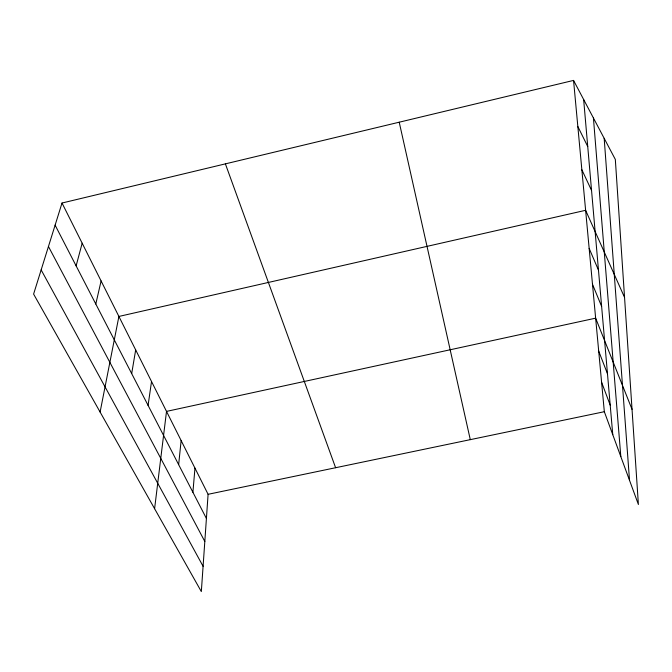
<?xml version="1.0" encoding="UTF-8"?>
<svg xmlns="http://www.w3.org/2000/svg" width="672" height="672" viewBox="0 0 672 672"><rect width="100%" height="100%" fill="white"/><g stroke="black" fill="none" stroke-linecap="round" stroke-linejoin="round"><path stroke-width="1.01" d="M62.017 203.028L208.093 494.306L201.331 591.587L33.6 294.092L62.017 203.028L573.552 80.413L615.325 159.424L638.4 504.496L604.33 411.709L573.552 80.413M192.906 492.29L194.964 468.132M178.651 464.646L181.129 440.538M154.602 508.704L166.513 411.398L595.644 318.167L632.033 409.324M148.084 405.392L151.528 381.511M131.687 373.598L135.677 349.91M100.103 412.045L118.894 316.445L585.623 210.302L624.548 297.402M95.802 304.03L101.094 280.946M76.121 265.868L82.169 243.214M208.093 494.306L604.33 411.709M41.152 269.9L203.087 566.303M48.451 246.506L204.817 541.472M55.112 225.145L206.413 518.473M577.844 126.554L587.731 146.513M581.86 169.764L591.553 190.436M589.159 248.405L598.475 270.144M592.494 284.298L601.625 306.424M598.702 351.112L607.48 373.783M601.591 382.242L610.201 405.098M225.389 163.867L335.605 467.72M399.218 122.203L470.291 439.648M583.649 99.506L612.772 434.692M593.426 118.003L620.819 456.607M604.178 138.331L629.521 480.312"/></g></svg>
